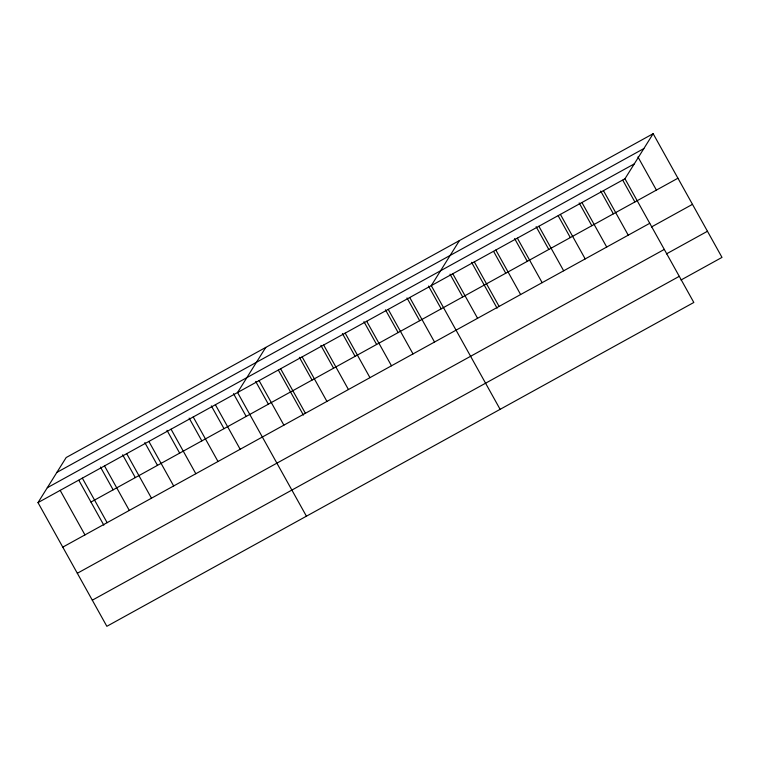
<?xml version="1.0" encoding="UTF-8"?>
<svg xmlns="http://www.w3.org/2000/svg" width="760" height="760" viewBox="0 0 760 760"><rect width="100%" height="100%" fill="white"/><g stroke="black" fill="none" stroke-linecap="round" stroke-linejoin="round"><path stroke-width="1.14" d="M653.153 133.693L624.967 178.771L693.823 302.47L106.846 626.306L38 502.607L66.177 457.529L653.153 133.693L722 257.393L681.007 280.012M265.753 347.424L237.566 392.502L306.423 516.202M459.448 240.559L431.272 285.637L500.118 409.336M56.876 472.406L643.853 148.57M47.3 487.73L634.267 163.894M38 502.607L624.967 178.771M90.962 502.065L677.929 178.22M62.785 547.133L649.753 223.298M651.481 226.964L692.474 204.345M77.33 573.268L664.297 249.422M666.463 253.878L707.456 231.268M92.311 600.181L679.278 276.336M637.963 156.959L656.412 190.095M622.782 180.225L634.885 201.97M603.45 190.636L628.235 235.173M600.685 191.064L613.367 213.845M581.922 202.511L606.708 247.047M579.167 202.939L591.841 225.72M560.405 214.386L585.19 258.913M558.22 215.84L570.323 237.585M538.878 226.261L563.663 270.788M536.123 226.679L548.796 249.46M517.361 238.136L542.146 282.663M514.596 238.554L527.278 261.335M495.833 250.012L520.619 294.538M493.648 251.465L505.751 273.21M474.316 261.887L499.101 306.413M471.551 262.305L497.097 308.199M452.789 273.762L477.574 318.288M450.034 274.18L462.707 296.96M428.507 286.055L441.19 308.835M409.744 297.512L434.53 342.038M406.99 297.93L419.662 320.71M388.227 309.387L413.012 353.913M385.462 309.805L398.145 332.585M366.7 321.262L391.485 365.788M363.945 321.68L376.618 344.46M345.183 333.137L369.968 377.663M342.418 333.555L355.101 356.335M323.655 345.002L348.441 389.538M320.901 345.43L333.573 368.21M302.138 356.877L326.923 401.403M299.373 357.295L312.056 380.085M280.611 368.752L305.397 413.278M278.426 370.205L303.401 415.065M259.094 380.627L283.879 425.153M255.683 381.406L268.356 404.187M233.5 393.642L246.183 416.423M215.393 404.738L240.179 449.264M211.327 405.878L224.01 428.659M193.22 416.974L218.006 461.5M189.155 418.114L201.837 440.895M171.048 429.2L195.833 473.736M166.982 430.34L179.664 453.122M148.875 441.436L173.66 485.963M144.809 442.577L157.482 465.358M126.701 453.673L151.477 498.199M122.635 454.812L135.309 477.594M104.519 465.909L129.305 510.435M100.453 467.048L113.135 489.829M82.346 478.144L107.131 522.671M78.859 480.32L103.826 525.169M60.173 490.371L84.959 534.907"/></g></svg>
